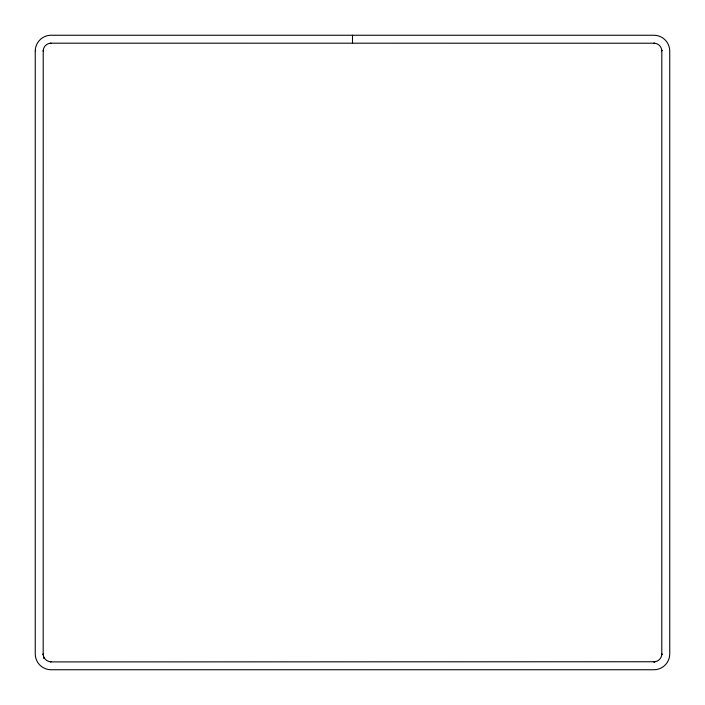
<?xml version="1.0" encoding="UTF-8"?>
<svg xmlns="http://www.w3.org/2000/svg" width="705" height="705" viewBox="0 0 705 705"><rect width="100%" height="100%" fill="white"/><g stroke="black" fill="none" stroke-linecap="round" stroke-linejoin="round"><path stroke-width="1.06" d="M35.25 50.971L35.259 654.258A15.862 15.862 0 0 0 50.751 669.75L654.258 669.741A15.862 15.862 0 0 0 669.75 654.249L669.741 50.742A15.862 15.862 0 0 0 654.249 35.25L50.751 35.25A15.862 15.862 0 0 0 35.25 50.751L35.259 50.751M661.819 653.887L661.784 654.61L661.819 51.112A7.447 7.447 0 0 0 661.784 50.39L661.748 50.029A7.931 7.931 0 0 0 654.61 43.216L50.936 43.181A7.931 7.931 0 0 0 43.216 50.39L43.181 654.073M654.971 661.748L50.927 661.907A8.046 8.046 0 0 1 50.381 661.88L50.39 661.784M653.887 43.181L654.61 43.216M661.907 654.073L661.739 654.971M43.216 50.39L43.181 51.112M50.205 43.234L51.112 43.181M654.425 661.801L653.887 661.907L654.804 661.863M43.252 654.971L43.164 654.98A8.046 8.046 0 0 1 43.067 654.055M51.112 661.819L50.927 661.819A7.958 7.958 0 0 1 43.164 654.046M661.784 50.39L661.819 50.927A7.931 7.931 0 0 0 661.784 50.39L661.748 50.029M352.5 35.25L352.5 43.181M661.819 654.073A7.958 7.958 0 0 1 654.046 661.845M43.71 657.263L44.124 658.452L43.71 657.263"/></g></svg>
